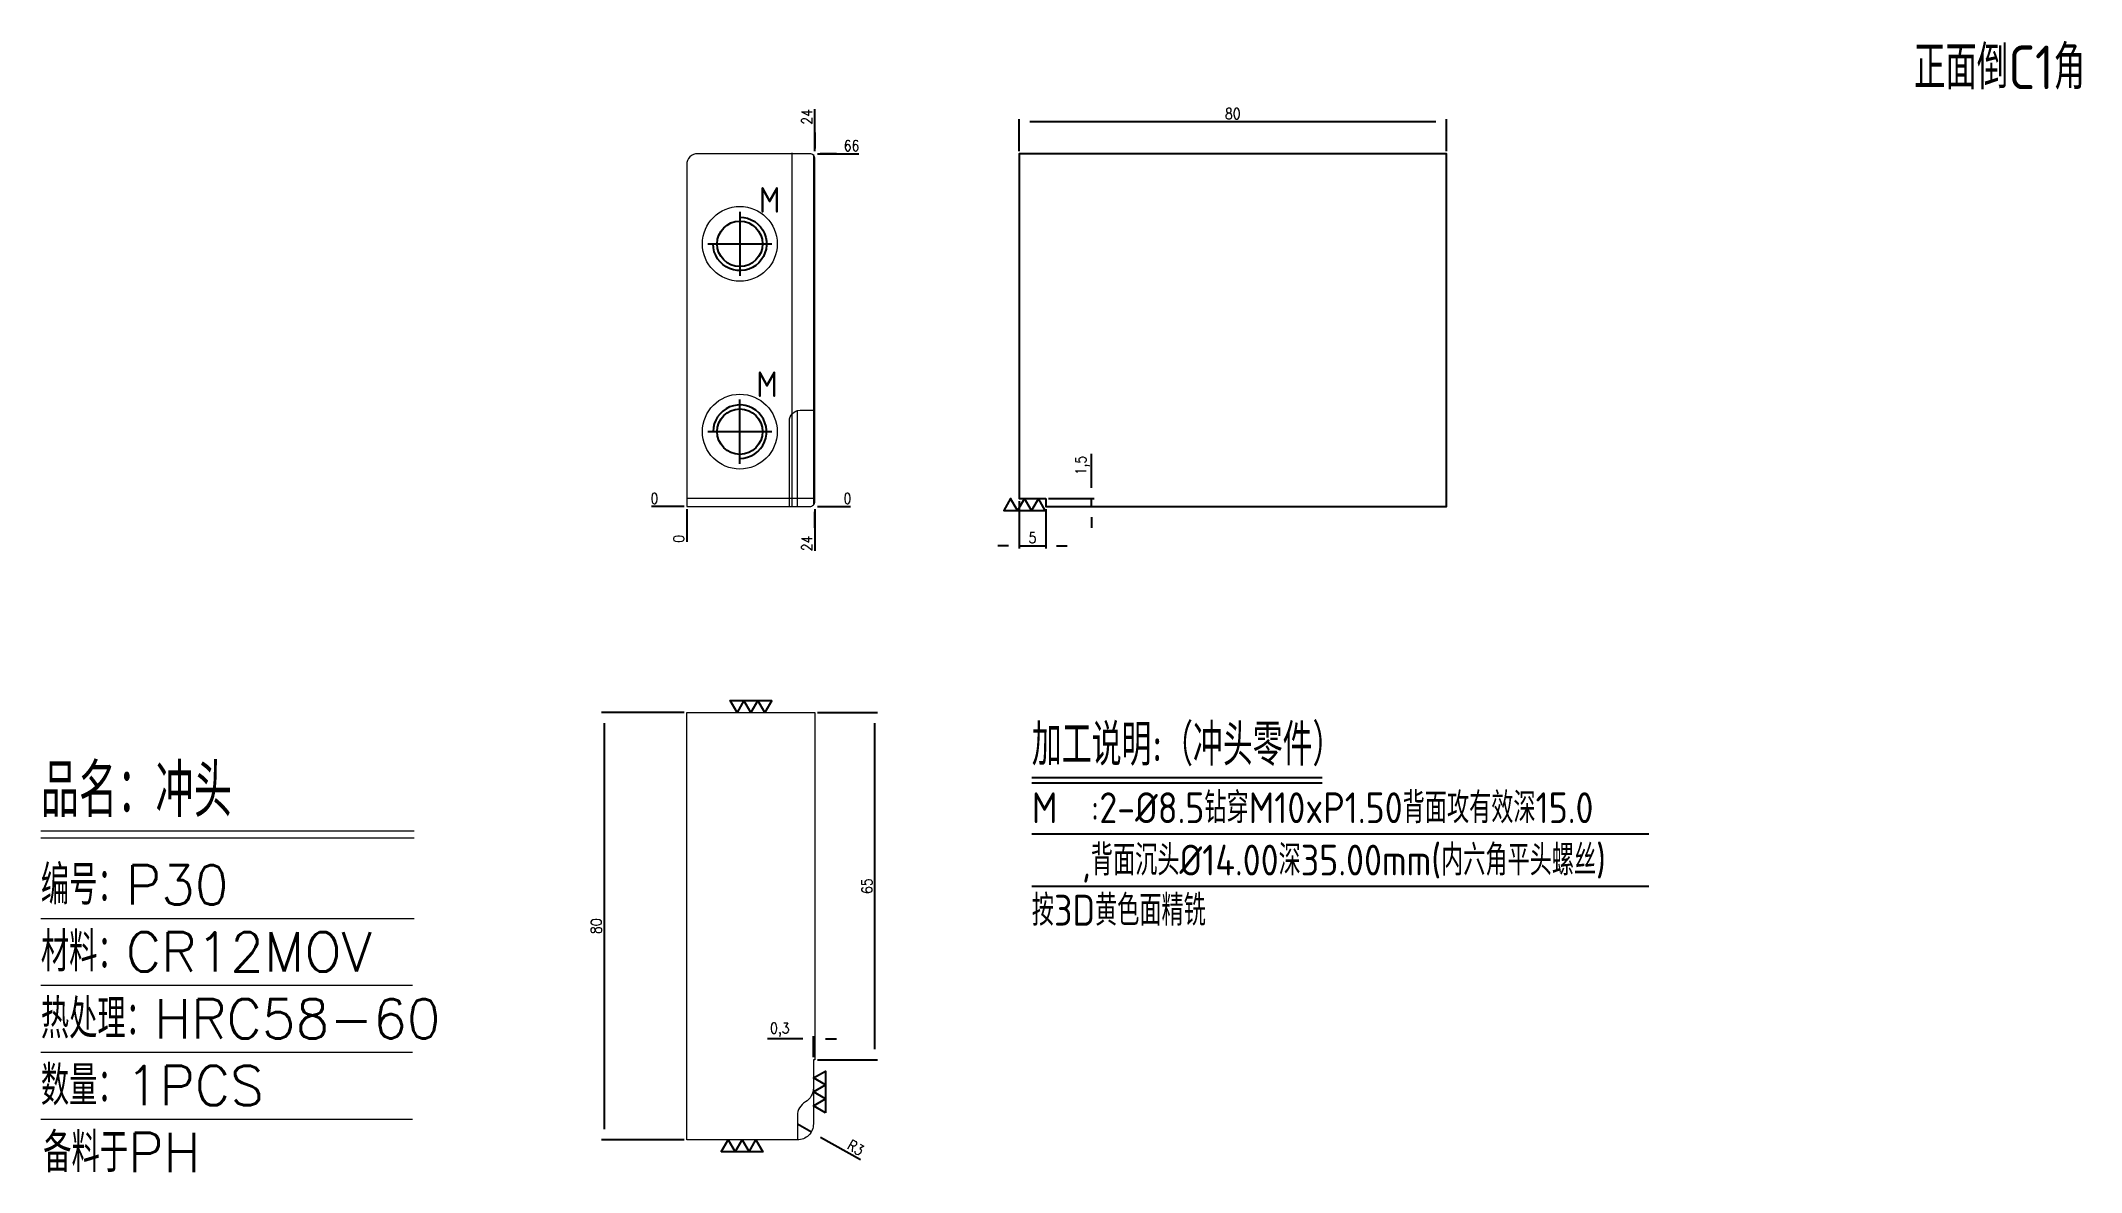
# Model space of a CAD drawing. Header units: millimetres. Extents: x 91563 to 91945, y 9297 to 9509.
import ezdxf
from ezdxf.enums import TextEntityAlignment as Align

# ---------------------------------------------------------------- set-up
doc = ezdxf.new("R2010")
doc.units = ezdxf.units.MM
doc.linetypes.add('CENTER', pattern=[0])
doc.linetypes.add('HIDDEN', pattern=[0])
for name, color, linetype in [('DIM', 4, 'Continuous'), ('PUNCH', 2, 'Continuous'), ('TEXT', 4, 'Continuous')]:
    doc.layers.add(name, color=color, linetype=linetype)
doc.styles.add('chinesef_fs', font='simplex.shx', dxfattribs={"bigfont": 'gbcbig.shx'})
doc.styles.add('gbenor', font='gbenor.shx', dxfattribs={"bigfont": 'gbcbig.shx'})
doc.styles.get("Standard").update_dxf_attribs({"font": 'txt.shx', "width": 0.85, "bigfont": 'ctxt.shx'})
doc.dimstyles.new('T-2-WX', dxfattribs={"dimtxt": 2, "dimasz": 2, "dimexe": 0.5, "dimexo": 0.5, "dimgap": 0.5, "dimtad": 1, "dimtxsty": 'Standard', "dimblk": 'OPEN30', "dimcen": 0, "dimazin": 3, "dimtfac": 1, "dimtmove": 0, "dimatfit": 3, "dimldrblk": 'OPEN30', "dimlwd": -1, "dimlwe": -1})

# ---------------------------------------------------------------- blocks, each defined once
blk = doc.blocks.new('*D7579')
at = {"layer": 'Defpoints', "color": 0}
for p in [(91683.92, 9383.04), (91668.47, 9303.04), (91683.92, 9303.04)]:
    blk.add_point(p, dxfattribs=at)
at = {"layer": 'DIM', "color": 0}
for p, q in [((91683.42, 9383.04), (91667.97, 9383.04)), ((91668.47, 9381.04), (91668.47, 9305.04)), ((91683.42, 9303.04), (91667.97, 9303.04))]:
    blk.add_line(p, q, dxfattribs=at)
at = {"layer": 'DIM', "color": 0, "insert": (91666.97, 9343.04), "char_height": 2, "attachment_point": 5, "rotation": 90}
blk.add_mtext('80', dxfattribs=at)
blk = doc.blocks.new('_Open30')
blk = doc.blocks.new('*D7580')
at = {"layer": 'Defpoints', "color": 0}
for p in [(91707.92, 9383.04), (91719.15, 9383.04), (91707.92, 9318.04)]:
    blk.add_point(p, dxfattribs=at)
at = {"layer": 'DIM', "color": 0}
for p, q in [((91708.42, 9383.04), (91719.65, 9383.04)), ((91719.15, 9320.04), (91719.15, 9381.04)), ((91708.42, 9318.04), (91719.65, 9318.04))]:
    blk.add_line(p, q, dxfattribs=at)
at = {"layer": 'DIM', "color": 0, "insert": (91717.65, 9350.54), "char_height": 2, "attachment_point": 5, "rotation": 90}
blk.add_mtext('65', dxfattribs=at)
blk = doc.blocks.new('*D7581')
at = {"layer": 'Defpoints', "color": 0}
for p in [(91707.62, 9321.98), (91707.62, 9318.04), (91707.92, 9318.04)]:
    blk.add_point(p, dxfattribs=at)
at = {"layer": 'DIM', "color": 0}
for p, q in [((91705.62, 9321.98), (91699.06, 9321.98)), ((91707.62, 9318.54), (91707.62, 9322.48)), ((91707.92, 9321.98), (91707.62, 9321.98)), ((91707.92, 9318.54), (91707.92, 9322.48)), ((91709.92, 9321.98), (91711.92, 9321.98))]:
    blk.add_line(p, q, dxfattribs=at)
at = {"layer": 'DIM', "color": 0, "insert": (91701.34, 9323.67), "char_height": 2, "attachment_point": 5}
blk.add_mtext('0,3', dxfattribs=at)
blk = doc.blocks.new('*D7582')
at = {"layer": 'Defpoints', "color": 0}
for p in [(91704.62, 9306.04), (91707.24, 9304.56)]:
    blk.add_point(p, dxfattribs=at)
at = {"layer": 'DIM', "color": 0}
for p, q in [((91704.62, 9306.04), (91707.24, 9304.56)), ((91708.98, 9303.58), (91716.43, 9299.36))]:
    blk.add_line(p, q, dxfattribs=at)
at = {"layer": 'DIM', "color": 0, "insert": (91715.53, 9301.59), "char_height": 2, "attachment_point": 5, "rotation": 330.4794}
blk.add_mtext('R3', dxfattribs=at)
blk = doc.blocks.new('*D7583')
at = {"layer": 'Defpoints', "color": 0}
for p in [(91683.92, 9421.58), (91707.92, 9421.58), (91712.92, 9421.58)]:
    blk.add_point(p, dxfattribs=at)
at = {"layer": 'DIM', "color": 0}
blk.add_line((91708.42, 9421.58), (91714.56, 9421.58), dxfattribs=at)
at = {"layer": 'DIM', "color": 0, "insert": (91713.99, 9423.08), "char_height": 2, "attachment_point": 5}
blk.add_mtext('0', dxfattribs=at)
blk = doc.blocks.new('*D7584')
at = {"layer": 'Defpoints', "color": 0}
for p in [(91707.92, 9487.58), (91712.92, 9487.58), (91683.92, 9421.58)]:
    blk.add_point(p, dxfattribs=at)
at = {"layer": 'DIM', "color": 0}
for p, q in [((91708.42, 9487.58), (91711.92, 9487.58)), ((91711.92, 9487.58), (91708.92, 9487.58)), ((91708.92, 9487.58), (91716.1, 9487.58))]:
    blk.add_line(p, q, dxfattribs=at)
at = {"layer": 'DIM', "color": 0, "insert": (91714.76, 9489.08), "char_height": 2, "attachment_point": 5}
blk.add_mtext('66', dxfattribs=at)
blk = doc.blocks.new('*D7585')
at = {"layer": 'Defpoints', "color": 0}
for p in [(91678.92, 9421.58), (91683.92, 9421.58), (91683.92, 9421.58)]:
    blk.add_point(p, dxfattribs=at)
at = {"layer": 'DIM', "color": 0}
blk.add_line((91683.42, 9421.58), (91677.29, 9421.58), dxfattribs=at)
at = {"layer": 'DIM', "color": 0, "insert": (91677.86, 9423.08), "char_height": 2, "attachment_point": 5}
blk.add_mtext('0', dxfattribs=at)
blk = doc.blocks.new('*D7586')
at = {"layer": 'Defpoints', "color": 0}
for p in [(91683.92, 9421.58), (91707.92, 9421.58), (91707.92, 9416.58)]:
    blk.add_point(p, dxfattribs=at)
at = {"layer": 'DIM', "color": 0}
for p, q in [((91707.92, 9421.08), (91707.92, 9417.58)), ((91707.92, 9417.58), (91707.92, 9420.58)), ((91707.92, 9420.58), (91707.92, 9413.25))]:
    blk.add_line(p, q, dxfattribs=at)
at = {"layer": 'DIM', "color": 0, "insert": (91706.42, 9414.67), "char_height": 2, "attachment_point": 5, "rotation": 90}
blk.add_mtext('24', dxfattribs=at)
blk = doc.blocks.new('*D7587')
at = {"layer": 'Defpoints', "color": 0}
for p in [(91683.92, 9421.58), (91683.92, 9421.58), (91683.92, 9416.58)]:
    blk.add_point(p, dxfattribs=at)
at = {"layer": 'DIM', "color": 0}
blk.add_line((91683.92, 9421.08), (91683.92, 9414.95), dxfattribs=at)
at = {"layer": 'DIM', "color": 0, "insert": (91682.42, 9415.52), "char_height": 2, "attachment_point": 5, "rotation": 90}
blk.add_mtext('0', dxfattribs=at)
blk = doc.blocks.new('*D7588')
at = {"layer": 'Defpoints', "color": 0}
for p in [(91707.92, 9492.58), (91707.92, 9487.58), (91683.92, 9421.58)]:
    blk.add_point(p, dxfattribs=at)
at = {"layer": 'DIM', "color": 0}
for p, q in [((91707.92, 9488.58), (91707.92, 9495.92)), ((91707.92, 9488.08), (91707.92, 9491.58)), ((91707.92, 9491.58), (91707.92, 9488.58))]:
    blk.add_line(p, q, dxfattribs=at)
at = {"layer": 'DIM', "color": 0, "insert": (91706.42, 9494.5), "char_height": 2, "attachment_point": 5, "rotation": 90}
blk.add_mtext('24', dxfattribs=at)
blk = doc.blocks.new('*D7589')
at = {"layer": 'Defpoints', "color": 0}
for p in [(91746.14, 9493.58), (91746.14, 9487.58), (91826.14, 9487.58)]:
    blk.add_point(p, dxfattribs=at)
at = {"layer": 'DIM', "color": 0}
for p, q in [((91746.14, 9488.08), (91746.14, 9494.08)), ((91824.14, 9493.58), (91748.14, 9493.58)), ((91826.14, 9488.08), (91826.14, 9494.08))]:
    blk.add_line(p, q, dxfattribs=at)
at = {"layer": 'DIM', "color": 0, "insert": (91786.14, 9495.08), "char_height": 2, "attachment_point": 5}
blk.add_mtext('80', dxfattribs=at)
blk = doc.blocks.new('*D7590')
at = {"layer": 'Defpoints', "color": 0}
for p in [(91746.14, 9423.08), (91751.14, 9421.58), (91751.14, 9414.24)]:
    blk.add_point(p, dxfattribs=at)
at = {"layer": 'DIM', "color": 0}
for p, q in [((91746.14, 9422.58), (91746.14, 9413.74)), ((91751.14, 9421.08), (91751.14, 9413.74)), ((91744.14, 9414.24), (91742.14, 9414.24)), ((91746.14, 9414.24), (91751.14, 9414.24)), ((91753.14, 9414.24), (91755.14, 9414.24))]:
    blk.add_line(p, q, dxfattribs=at)
at = {"layer": 'DIM', "color": 0, "insert": (91748.64, 9415.74), "char_height": 2, "attachment_point": 5}
blk.add_mtext('5', dxfattribs=at)
blk = doc.blocks.new('*D7591')
at = {"layer": 'Defpoints', "color": 0}
for p in [(91751.14, 9423.08), (91759.7, 9423.08), (91751.14, 9421.58)]:
    blk.add_point(p, dxfattribs=at)
at = {"layer": 'DIM', "color": 0}
for p, q in [((91759.7, 9425.08), (91759.7, 9431.4)), ((91751.64, 9423.08), (91760.2, 9423.08)), ((91759.7, 9421.58), (91759.7, 9423.08)), ((91751.64, 9421.58), (91760.2, 9421.58)), ((91759.7, 9419.58), (91759.7, 9417.58))]:
    blk.add_line(p, q, dxfattribs=at)
at = {"layer": 'DIM', "color": 0, "insert": (91758.01, 9429.24), "char_height": 2, "attachment_point": 5, "rotation": 90}
blk.add_mtext('1,5', dxfattribs=at)

msp = doc.modelspace()

# ---------------------------------------------------------------- linework, layer by layer
at = {"layer": 'DIM', "color": 4, "linetype": 'Continuous', "lineweight": 13}
for p, q in [((91562.998, 9360.875), (91632.896, 9360.875)), ((91562.998, 9359.587), (91632.896, 9359.587)), ((91562.998, 9344.496), (91632.896, 9344.496)), ((91562.998, 9331.982), (91632.593, 9331.982)), ((91562.998, 9319.468), (91632.593, 9319.468)), ((91562.998, 9306.954), (91632.593, 9306.954))]:
    msp.add_line(p, q, dxfattribs=at)
at = {"layer": 'PUNCH', "linetype": 'HIDDEN', "lineweight": 15, "ltscale": 3}
for p, q in [((91707.624, 9487.438), (91707.624, 9421.87)), ((91704.624, 9421.585), (91704.624, 9439.582))]:
    msp.add_line(p, q, dxfattribs=at)
at = {"layer": 'PUNCH', "linetype": 'Continuous', "lineweight": 15}
msp.add_line((91707.925, 9423.085), (91683.925, 9423.085), dxfattribs=at)
for points in [[(91683.925, 9421.585), (91706.925, 9421.585, 0.4142136), (91707.925, 9422.585), (91707.925, 9486.583, 0.4142136), (91706.925, 9487.583), (91685.925, 9487.583, 0.4142136), (91683.925, 9485.583)], [(91683.925, 9383.043), (91707.925, 9383.043), (91707.925, 9318.043), (91707.625, 9318.043), (91707.625, 9306.043, -0.4142136), (91704.625, 9303.043), (91683.925, 9303.043)]]:
    msp.add_lwpolyline(points, format="xyb", close=True, dxfattribs=at)
at = {"layer": 'PUNCH', "linetype": 'HIDDEN', "lineweight": 15, "ltscale": 3}
msp.add_lwpolyline([(91703.624, 9421.585), (91703.624, 9487.723)], dxfattribs=at)
at = {"layer": 'PUNCH', "linetype": 'CENTER'}
for points in [[(91693.854, 9476.723), (91693.854, 9464.723)], [(91687.854, 9470.723), (91699.854, 9470.723)], [(91693.854, 9429.585), (91693.854, 9441.585)], [(91687.854, 9435.585), (91699.854, 9435.585)]]:
    msp.add_lwpolyline(points, dxfattribs=at)
at = {"layer": 'PUNCH'}
for points in [[(91693.854, 9475.723, -2.4142136), (91688.854, 9470.723)], [(91693.854, 9430.585, 2.4142136), (91688.854, 9435.585)]]:
    msp.add_lwpolyline(points, format="xyb", dxfattribs=at)
at = {"layer": 'PUNCH', "linetype": 'HIDDEN', "lineweight": 15, "ltscale": 3}
msp.add_lwpolyline([(91703.124, 9421.585), (91703.124, 9437.582, -0.4142136), (91705.124, 9439.582), (91707.925, 9439.582)], format="xyb", dxfattribs=at)
at = {"layer": 'PUNCH', "linetype": 'HIDDEN', "lineweight": 15}
msp.add_lwpolyline([(91707.625, 9312.77, -0.2679492), (91706.125, 9310.172, 0.2679492), (91704.625, 9307.574), (91704.625, 9303.043)], format="xyb", dxfattribs=at)
at = {"layer": 'PUNCH', "linetype": 'HIDDEN', "lineweight": 15, "ltscale": 3}
for centre in [(91693.854, 9470.723), (91693.854, 9435.585)]:
    msp.add_circle(centre, 7, dxfattribs=at)
at = {"layer": 'PUNCH'}
for centre in [(91693.854, 9470.723), (91693.854, 9435.585)]:
    msp.add_circle(centre, 4.25, dxfattribs=at)
at = {"layer": 'TEXT', "color": 3}
for p, q in [((91748.521, 9370.879), (91802.842, 9370.879)), ((91748.521, 9369.871), (91802.842, 9369.871)), ((91748.521, 9360.309), (91863.996, 9360.309)), ((91748.521, 9350.517), (91863.996, 9350.517))]:
    msp.add_line(p, q, dxfattribs=at)
at = {"layer": 'TEXT', "color": 2}
msp.add_lwpolyline([(91751.142, 9423.085), (91751.142, 9421.585), (91826.142, 9421.585), (91826.142, 9487.583), (91746.142, 9487.583), (91746.142, 9423.085)], close=True, dxfattribs=at)
at = {"layer": 'TEXT'}
for points in [[(91751.043, 9420.835), (91749.744, 9423.085), (91748.445, 9420.835), (91747.146, 9423.085), (91745.847, 9420.835), (91744.548, 9423.085), (91743.249, 9420.835), (91751.043, 9420.835)], [(91699.822, 9385.293), (91698.523, 9383.043), (91697.224, 9385.293), (91695.925, 9383.043), (91694.626, 9385.293), (91693.327, 9383.043), (91692.028, 9385.293), (91699.822, 9385.293)], [(91709.875, 9308.146), (91707.625, 9309.445), (91709.875, 9310.744), (91707.625, 9312.043), (91709.875, 9313.342), (91707.625, 9314.641), (91709.875, 9315.94), (91709.875, 9308.146)], [(91690.378, 9300.793), (91691.677, 9303.043), (91692.976, 9300.793), (91694.275, 9303.043), (91695.574, 9300.793), (91696.873, 9303.043), (91698.172, 9300.793), (91690.378, 9300.793)]]:
    msp.add_lwpolyline(points, close=True, dxfattribs=at)

# ---------------------------------------------------------------- texts
at = {"layer": 'DIM', "color": 3, "linetype": 'Continuous', "lineweight": 13, "style": 'chinesef_fs'}
for s, height, p in [('品名：冲头', 9.9377, (91562.998, 9363.452)), ('编号：P30', 7.3613, (91562.998, 9347.073)), ('材料：CR12MOV', 7.3613, (91562.998, 9334.559)), ('热处理：HRC58-60', 7.36126, (91562.998, 9322.044)), ('数量：1PCS', 7.3613, (91562.998, 9309.53)), ('备料于PH', 7.3613, (91563.446, 9297.016))]:
    msp.add_text(s, height=height, dxfattribs=at).set_placement(p)
at = {"layer": 'TEXT', "color": 4, "lineweight": 18, "style": 'gbenor'}
msp.add_text('正面倒C1角', height=8.1761, dxfattribs=at).set_placement((91913.655, 9499.656))
at = {"layer": 'TEXT', "color": 4, "style": 'gbenor'}
for p in [(91699.45, 9478.944), (91698.95, 9444.449)]:
    msp.add_text('M', height=4.8, dxfattribs=at).set_placement(p, align=Align.MIDDLE_CENTER)
for s, height, p in [('加工说明:（冲头零件）', 7.776, (91748.521, 9373.097)), ('M  :2-%%C8.5钻穿M10xP1.50背面攻有效深15.0', 5.76, (91748.521, 9362.325)), ('   ,背面沉头%%c14.00深35.00mm(内六角平头螺丝)', 5.76, (91748.521, 9352.533))]:
    msp.add_text(s, height=height, dxfattribs=at).set_placement(p)
at = {"layer": 'TEXT', "color": 2, "style": 'gbenor'}
msp.add_text('按3D黄色面精铣', height=5.76, dxfattribs=at).set_placement((91748.521, 9343.152))

# ---------------------------------------------------------------- dimensions: what is measured, and where the dimension line sits
at = {"layer": 'DIM'}
for feature_location, offset, dtype, origin, picture, middle in [((91707.925, 9487.583), (0, 5), 1, (91683.925, 9421.585), '*D7588', (91706.425, 9494.5)), ((91707.925, 9487.583), (5, 0), 0, (91683.925, 9421.585), '*D7584', (91714.76, 9489.084)), ((91683.924684631, 9421.584555495), (-5, 0), 0, (91683.924684631, 9421.584555495), '*D7585', (91677.858017965, 9423.084555495)), ((91707.924684651, 9421.584555495), (5, 0), 0, (91683.924684631, 9421.584555495), '*D7583', (91713.991351318, 9423.084555495)), ((91683.924684631, 9421.584555495), (0, -5), 1, (91683.924684631, 9421.584555495), '*D7587', (91682.424684631, 9415.517888829)), ((91707.925, 9421.585), (0, -5), 1, (91683.925, 9421.585), '*D7586', (91706.425, 9414.668))]:
    dim = msp.add_ordinate_dim(feature_location=feature_location, offset=offset, dtype=dtype, origin=origin, dimstyle='T-2-WX', dxfattribs=at)
    dim.commit()
    dim.dimension.update_dxf_attribs({"geometry": picture, "text_midpoint": middle})
for base, p1, p2, picture, middle in [((91746.142, 9493.583), (91826.142, 9487.583), (91746.142, 9487.583), '*D7589', (91786.142, 9495.083)), ((91751.142, 9414.24), (91746.142, 9423.085), (91751.142, 9421.585), '*D7590', (91748.642, 9415.74)), ((91707.625, 9321.982), (91707.925, 9318.043), (91707.625, 9318.043), '*D7581', (91701.344, 9323.672))]:
    dim = msp.add_linear_dim(base=base, p1=p1, p2=p2, dimstyle='T-2-WX', dxfattribs=at)
    dim.commit()
    dim.dimension.update_dxf_attribs({"geometry": picture, "text_midpoint": middle})
for base, p1, p2, angle, picture, middle in [((91759.698, 9423.085), (91751.142, 9421.585), (91751.142, 9423.085), 270, '*D7591', (91758.007, 9429.244)), ((91668.47, 9303.043), (91683.925, 9383.043), (91683.925, 9303.043), 90, '*D7579', (91666.97, 9343.043)), ((91719.155, 9383.043), (91707.925, 9318.043), (91707.925, 9383.043), 90, '*D7580', (91717.655, 9350.543))]:
    dim = msp.add_linear_dim(base=base, p1=p1, p2=p2, angle=angle, dimstyle='T-2-WX', dxfattribs=at)
    dim.commit()
    dim.dimension.update_dxf_attribs({"geometry": picture, "text_midpoint": middle})
dim = msp.add_radius_dim(center=(91704.625, 9306.043), mpoint=(91707.235, 9304.565), dimstyle='T-2-WX', dxfattribs=at)
dim.commit()
dim.dimension.update_dxf_attribs({"geometry": '*D7582', "text_midpoint": (91714.793, 9300.285), "dimtype": 164})

doc.saveas('drawing.dxf')
